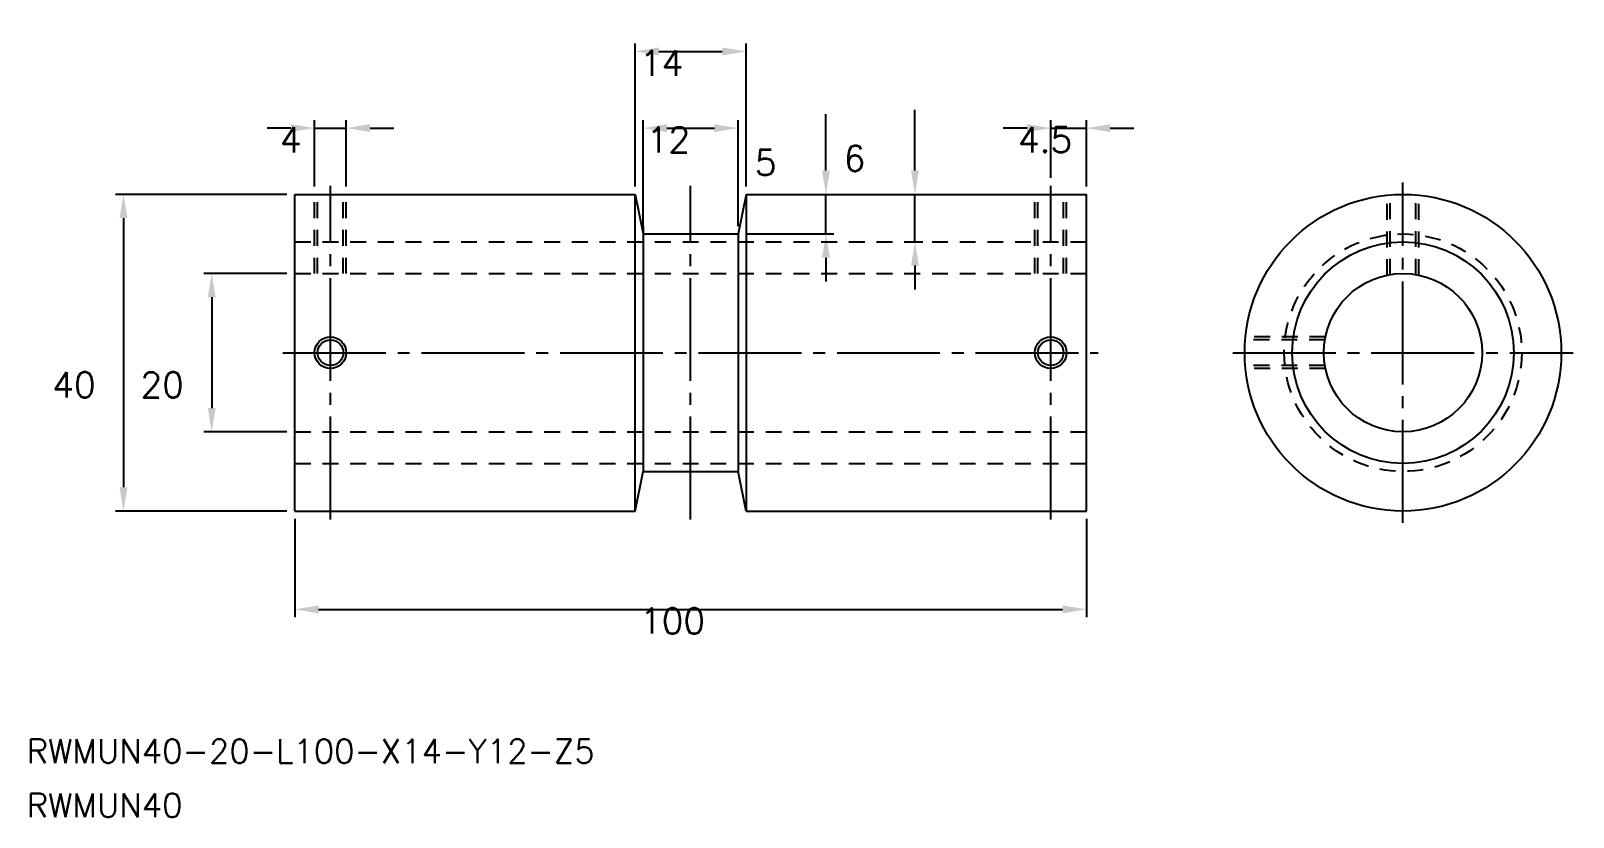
# Model space of a CAD drawing. Extents: x 24 to 219, y 71 to 170.
import ezdxf

# ---------------------------------------------------------------- set-up
doc = ezdxf.new("R2010")
doc.units = 0
doc.header["$PDMODE"] = 64
doc.linetypes.add('CENTER', pattern=[17.5, 13, -1.5, 1.5, -1.5])
doc.linetypes.add('DASHED', pattern=[3.5, 2, -1.5])
doc.layers.get('0').update_dxf_attribs({"linetype": 'CONTINUOUS'})
doc.layers.get('DEFPOINTS').update_dxf_attribs({"linetype": 'CONTINUOUS'})
doc.layers.add('CENTER', color=1, linetype='CENTER')
doc.layers.add('SIZE', color=7, linetype='CONTINUOUS')
doc.styles.get("Standard").update_dxf_attribs({"font": 'txt.shx', "bigfont": 'extfont.shx'})
doc.dimstyles.get("Standard").update_dxf_attribs({"dimtxt": 2.5, "dimasz": 2.5, "dimexe": 1.25, "dimexo": 0.625, "dimtad": 1, "dimcen": 2.5, "dimazin": 3, "dimtfac": 1, "dimtmove": 0, "dimatfit": 3})

# ---------------------------------------------------------------- blocks, each defined once
blk = doc.blocks.new('*D99')
at = {"layer": 'DEFPOINTS', "color": 0, "linetype": 'CONTINUOUS'}
for p in [(57.8, 109.22), (157.8, 109.22), (157.8, 96.8)]:
    blk.add_point(p, dxfattribs=at)
at = {"layer": 'SIZE', "color": 0, "linetype": 'CONTINUOUS'}
for p, q in [((57.8, 108.22), (57.8, 95.8)), ((157.8, 108.22), (157.8, 95.8)), ((60.8, 96.8), (154.8, 96.8))]:
    blk.add_line(p, q, dxfattribs=at)
for points in [[(60.8, 97.3), (60.8, 96.3), (57.8, 96.8)], [(154.8, 97.3), (154.8, 96.3), (157.8, 96.8)]]:
    blk.add_solid(points, dxfattribs=at)
at = {"layer": 'SIZE', "color": 0}
blk.add_text('100', height=3.2, dxfattribs=at).set_placement((101.4, 93.74))
blk = doc.blocks.new('*D98')
at = {"layer": 'DEFPOINTS', "color": 0, "linetype": 'CONTINUOUS'}
for p in [(57.8, 139.22), (47.29, 119.22), (57.8, 119.22)]:
    blk.add_point(p, dxfattribs=at)
at = {"layer": 'SIZE', "color": 0, "linetype": 'CONTINUOUS'}
for p, q in [((56.8, 139.22), (46.29, 139.22)), ((47.29, 136.22), (47.29, 122.22)), ((56.8, 119.22), (46.29, 119.22))]:
    blk.add_line(p, q, dxfattribs=at)
for points in [[(46.79, 136.22), (47.79, 136.22), (47.29, 139.22)], [(46.79, 122.22), (47.79, 122.22), (47.29, 119.22)]]:
    blk.add_solid(points, dxfattribs=at)
at = {"layer": 'SIZE', "color": 0}
blk.add_text('20', height=3.2, dxfattribs=at).set_placement((38.29, 123.56))
blk = doc.blocks.new('*D97')
at = {"layer": 'DEFPOINTS', "color": 0, "linetype": 'CONTINUOUS'}
for p in [(114.8, 167.28), (100.8, 149.22), (114.8, 149.22)]:
    blk.add_point(p, dxfattribs=at)
at = {"layer": 'SIZE', "color": 0, "linetype": 'CONTINUOUS'}
for p, q in [((100.8, 150.22), (100.8, 168.28)), ((114.8, 150.22), (114.8, 168.28)), ((103.8, 167.28), (111.8, 167.28))]:
    blk.add_line(p, q, dxfattribs=at)
for points in [[(103.8, 167.78), (103.8, 166.78), (100.8, 167.28)], [(111.8, 167.78), (111.8, 166.78), (114.8, 167.28)]]:
    blk.add_solid(points, dxfattribs=at)
at = {"layer": 'SIZE', "color": 0}
blk.add_text('14', height=3.2, dxfattribs=at).set_placement((101.4, 164.21))
blk = doc.blocks.new('*D96')
at = {"layer": 'DEFPOINTS', "color": 0, "linetype": 'CONTINUOUS'}
for p in [(113.8, 157.59), (101.8, 144.22), (113.8, 144.22)]:
    blk.add_point(p, dxfattribs=at)
at = {"layer": 'SIZE', "color": 0, "linetype": 'CONTINUOUS'}
for p, q in [((101.8, 145.22), (101.8, 158.59)), ((113.8, 145.22), (113.8, 158.59)), ((104.8, 157.59), (110.8, 157.59))]:
    blk.add_line(p, q, dxfattribs=at)
for points in [[(104.8, 158.09), (104.8, 157.09), (101.8, 157.59)], [(110.8, 158.09), (110.8, 157.09), (113.8, 157.59)]]:
    blk.add_solid(points, dxfattribs=at)
at = {"layer": 'SIZE', "color": 0}
blk.add_text('12', height=3.2, dxfattribs=at).set_placement((102.25, 154.52))
blk = doc.blocks.new('*D95')
at = {"layer": 'DEFPOINTS', "color": 0, "linetype": 'CONTINUOUS'}
for p in [(114.8, 149.22), (113.8, 144.22), (124.9, 144.22)]:
    blk.add_point(p, dxfattribs=at)
at = {"layer": 'SIZE', "color": 0, "linetype": 'CONTINUOUS'}
for p, q in [((124.9, 152.22), (124.9, 159.36)), ((115.8, 149.22), (125.9, 149.22)), ((124.9, 144.22), (124.9, 149.22)), ((114.8, 144.22), (125.9, 144.22)), ((124.9, 141.22), (124.9, 138.22))]:
    blk.add_line(p, q, dxfattribs=at)
for points in [[(124.4, 152.22), (125.4, 152.22), (124.9, 149.22)], [(124.4, 141.22), (125.4, 141.22), (124.9, 144.22)]]:
    blk.add_solid(points, dxfattribs=at)
at = {"layer": 'SIZE', "color": 0}
blk.add_text('5', height=3.2, dxfattribs=at).set_placement((115.91, 151.63))
blk = doc.blocks.new('*D94')
at = {"layer": 'DEFPOINTS', "color": 0, "linetype": 'CONTINUOUS'}
for p in [(135.28, 149.22), (135.28, 143.22), (136.14, 143.22)]:
    blk.add_point(p, dxfattribs=at)
at = {"layer": 'SIZE', "color": 0, "linetype": 'CONTINUOUS'}
for p, q in [((136.14, 152.22), (136.14, 159.89)), ((136.14, 143.22), (136.14, 149.22)), ((136.28, 149.22), (137.14, 149.22)), ((136.28, 143.22), (137.14, 143.22)), ((136.14, 140.22), (136.14, 137.22))]:
    blk.add_line(p, q, dxfattribs=at)
for points in [[(135.64, 152.22), (136.64, 152.22), (136.14, 149.22)], [(135.64, 140.22), (136.64, 140.22), (136.14, 143.22)]]:
    blk.add_solid(points, dxfattribs=at)
at = {"layer": 'SIZE', "color": 0}
blk.add_text('6', height=3.2, dxfattribs=at).set_placement((127.14, 152.16))
blk = doc.blocks.new('*D93')
at = {"layer": 'DEFPOINTS', "color": 0, "linetype": 'CONTINUOUS'}
for p in [(64.3, 157.59), (60.3, 149.22), (64.3, 149.22)]:
    blk.add_point(p, dxfattribs=at)
at = {"layer": 'SIZE', "color": 0, "linetype": 'CONTINUOUS'}
for p, q in [((60.3, 150.22), (60.3, 158.59)), ((64.3, 150.22), (64.3, 158.59)), ((57.3, 157.59), (54.3, 157.59)), ((60.3, 157.59), (64.3, 157.59)), ((67.3, 157.59), (70.3, 157.59))]:
    blk.add_line(p, q, dxfattribs=at)
for points in [[(57.3, 158.09), (57.3, 157.09), (60.3, 157.59)], [(67.3, 158.09), (67.3, 157.09), (64.3, 157.59)]]:
    blk.add_solid(points, dxfattribs=at)
at = {"layer": 'SIZE', "color": 0}
blk.add_text('4', height=3.2, dxfattribs=at).set_placement((55.9, 154.52))
blk = doc.blocks.new('*D92')
at = {"layer": 'DEFPOINTS', "color": 0, "linetype": 'CONTINUOUS'}
for p in [(157.8, 157.59), (153.3, 150.29), (157.8, 149.22)]:
    blk.add_point(p, dxfattribs=at)
at = {"layer": 'SIZE', "color": 0, "linetype": 'CONTINUOUS'}
for p, q in [((153.3, 151.29), (153.3, 158.59)), ((157.8, 150.22), (157.8, 158.59)), ((150.3, 157.59), (147.3, 157.59)), ((153.3, 157.59), (157.8, 157.59)), ((160.8, 157.59), (163.8, 157.59))]:
    blk.add_line(p, q, dxfattribs=at)
for points in [[(150.3, 158.09), (150.3, 157.09), (153.3, 157.59)], [(160.8, 158.09), (160.8, 157.09), (157.8, 157.59)]]:
    blk.add_solid(points, dxfattribs=at)
at = {"layer": 'SIZE', "color": 0}
blk.add_text('4.5', height=3.2, dxfattribs=at).set_placement((149.15, 154.52))
blk = doc.blocks.new('*D91')
at = {"layer": 'DEFPOINTS', "color": 0, "linetype": 'CONTINUOUS'}
for p in [(57.8, 149.22), (36.15, 109.22), (57.8, 109.22)]:
    blk.add_point(p, dxfattribs=at)
at = {"layer": 'SIZE', "color": 0, "linetype": 'CONTINUOUS'}
for p, q in [((56.8, 149.22), (35.15, 149.22)), ((36.15, 146.22), (36.15, 112.22)), ((56.8, 109.22), (35.15, 109.22))]:
    blk.add_line(p, q, dxfattribs=at)
for points in [[(35.65, 146.22), (36.65, 146.22), (36.15, 149.22)], [(35.65, 112.22), (36.65, 112.22), (36.15, 109.22)]]:
    blk.add_solid(points, dxfattribs=at)
at = {"layer": 'SIZE', "color": 0}
blk.add_text('40', height=3.2, dxfattribs=at).set_placement((27.15, 123.56))

msp = doc.modelspace()

# ---------------------------------------------------------------- linework, layer by layer
at = {"color": 7, "linetype": 'CONTINUOUS'}
for p, q in [((57.79756, 109.22306), (57.79756, 149.22306)), ((57.79756, 149.22306), (100.79756, 149.22306)), ((100.79756, 109.22306), (100.79756, 149.22306)), ((114.79756, 149.22306), (157.79756, 149.22306)), ((114.79756, 149.22306), (114.79756, 109.22306)), ((157.79756, 109.22306), (157.79756, 149.22306)), ((101.79756, 145.22306), (101.79756, 114.22306)), ((101.79756, 144.22306), (113.79756, 144.22306)), ((113.79756, 144.22306), (113.79756, 114.22306)), ((101.79756, 114.22306), (113.79756, 114.22306)), ((57.79756, 109.22306), (100.29756, 109.22306)), ((100.29756, 109.22306), (100.79756, 109.22306)), ((114.79756, 109.22306), (157.79756, 109.22306))]:
    msp.add_line(p, q, dxfattribs=at)
at = {"color": 3, "linetype": 'DASHED'}
for p, q in [((60.29756, 139.22306), (60.29756, 149.22306)), ((60.67656, 139.22306), (60.67656, 149.22306)), ((63.91856, 139.22306), (63.91856, 149.22306)), ((64.29756, 139.22306), (64.29756, 149.22306)), ((151.29756, 139.22306), (151.29756, 149.22306)), ((151.67656, 139.22306), (151.67656, 149.22306)), ((154.91856, 139.22306), (154.91856, 149.22306)), ((155.29756, 139.22306), (155.29756, 149.22306)), ((195.79756, 139.02102), (195.79756, 149.12281)), ((196.17656, 139.09081), (196.17656, 149.15727)), ((199.41856, 139.09081), (199.41856, 149.15727)), ((199.79756, 139.02102), (199.79756, 149.12281)), ((57.79756, 143.22306), (157.79756, 143.22306)), ((57.79756, 139.22306), (157.79756, 139.22306)), ((187.92982, 130.84406), (177.86336, 130.84406)), ((187.9996, 131.22306), (177.89781, 131.22306)), ((187.92982, 127.60206), (177.86336, 127.60206)), ((187.9996, 127.22306), (177.89781, 127.22306)), ((57.79756, 119.22306), (157.79756, 119.22306)), ((57.79756, 115.22306), (157.79756, 115.22306))]:
    msp.add_line(p, q, dxfattribs=at)
at = {"color": 7, "linetype": 'CONTINUOUS'}
for centre, radius in [((197.79756, 129.22306), 20), ((62.29756, 129.22306), 1.621), ((153.29756, 129.22306), 1.621)]:
    msp.add_circle(centre, radius, dxfattribs=at)
at = {"color": 3, "linetype": 'DASHED'}
msp.add_circle((197.79756, 129.22306), 15, dxfattribs=at)
at = {"color": 3, "linetype": 'CONTINUOUS'}
for centre in [(62.29756, 129.22306), (153.29756, 129.22306)]:
    msp.add_circle(centre, 2, dxfattribs=at)
at = {"layer": 'CENTER', "color": 1, "linetype": 'CENTER'}
for p, q in [((62.29756, 108.15525), (62.29756, 150.29088)), ((107.79756, 108.15525), (107.79756, 150.29088)), ((153.29756, 108.15525), (153.29756, 150.29088)), ((197.79756, 107.72306), (197.79756, 150.72306)), ((56.29756, 129.22306), (159.29756, 129.22306)), ((176.29756, 129.22306), (219.29756, 129.22306))]:
    msp.add_line(p, q, dxfattribs=at)
at = {"layer": 'SIZE', "color": 7, "linetype": 'CONTINUOUS'}
for p, q in [((100.79756, 149.22306), (101.79756, 144.22306)), ((114.79756, 149.22306), (113.79756, 144.22306)), ((100.79756, 109.22306), (101.79756, 114.22306)), ((114.79756, 109.22306), (113.79756, 114.22306))]:
    msp.add_line(p, q, dxfattribs=at)
for radius in [14, 10]:
    msp.add_circle((197.79756, 129.22306), radius, dxfattribs=at)

# ---------------------------------------------------------------- texts
at = {"color": 7, "linetype": 'CONTINUOUS'}
for s, p in [('RWMUN40-20-L100-X14-Y12-Z5', (23.92922, 77.38959)), ('RWMUN40', (23.92922, 70.55163))]:
    msp.add_text(s, height=3, dxfattribs=at).set_placement(p)

# ---------------------------------------------------------------- dimensions: what is measured, and where the dimension line sits
at = {"layer": 'SIZE', "color": 7, "linetype": 'CONTINUOUS'}
for base, p1, p2, picture, middle in [((114.79756, 167.27763), (100.79756, 149.22306), (114.79756, 149.22306), '*D97', (107.79756, 169.87763)), ((64.29756, 157.58585), (60.29756, 149.22306), (64.29756, 149.22306), '*D93', (62.29756, 160.18585)), ((157.79756, 157.58585), (153.29756, 150.29088), (157.79756, 149.22306), '*D92', (155.54756, 160.18585)), ((157.79756, 96.79934), (57.79756, 109.22306), (157.79756, 109.22306), '*D99', (107.79756, 99.39934))]:
    dim = msp.add_linear_dim(base=base, p1=p1, p2=p2, dimstyle='Standard', override={"dimdec": 4, "dimtdec": 4, "dimtmove": 0, "dimtzin": 0}, dxfattribs=at)
    dim.commit()
    dim.dimension.update_dxf_attribs({"geometry": picture, "text_midpoint": middle})
for base, p1, p2, picture, middle in [((136.14267, 143.22306), (135.28491, 149.22306), (135.28491, 143.22306), '*D94', (136.14267, 157.82571)), ((124.90477, 144.22306), (114.79756, 149.22306), (113.79756, 144.22306), '*D95', (124.90477, 157.28973))]:
    dim = msp.add_linear_dim(base=base, p1=p1, p2=p2, angle=90, dimstyle='Standard', override={"dimdec": 4, "dimtdec": 4, "dimtmove": 0, "dimtzin": 0}, dxfattribs=at)
    dim.commit()
    dim.dimension.update_dxf_attribs({"geometry": picture, "text_midpoint": middle, "dimtype": 128})
dim = msp.add_linear_dim(base=(113.79756, 157.58585), p1=(101.79756, 144.22306), p2=(113.79756, 144.22306), dimstyle='Standard', override={"dimdec": 4, "dimtdec": 4, "dimtmove": 0, "dimtzin": 0}, dxfattribs=at)
dim.commit()
dim.dimension.update_dxf_attribs({"geometry": '*D96', "text_midpoint": (108.64962, 157.58585), "dimtype": 128})
for base, p1, p2, picture, middle in [((36.14981, 109.22306), (57.79756, 149.22306), (57.79756, 109.22306), '*D91', (33.54981, 129.22306)), ((47.29192, 119.22306), (57.79756, 139.22306), (57.79756, 119.22306), '*D98', (44.69192, 129.22306))]:
    dim = msp.add_linear_dim(base=base, p1=p1, p2=p2, angle=90, dimstyle='Standard', override={"dimdec": 4, "dimtdec": 4, "dimtmove": 0, "dimtzin": 0}, dxfattribs=at)
    dim.commit()
    dim.dimension.update_dxf_attribs({"geometry": picture, "text_midpoint": middle})

doc.saveas('drawing.dxf')
